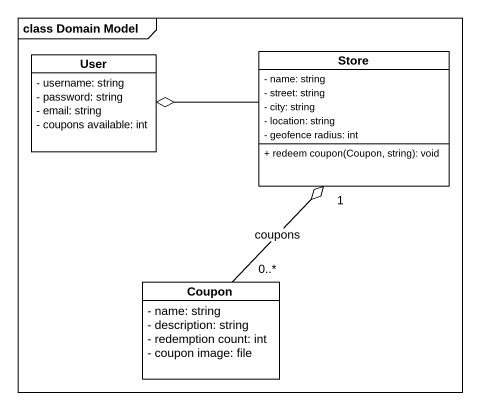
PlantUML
@startuml
mainframe class Domain Model
hide circle
hide empty members
skinparam classAttributeIconSize 0
class User {
  - username: string
  - password: string
  - email: string
  - coupons available: int
}
class Store {
  - name: string
  - street: string
  - city: string
  - location: string
  - geofence radius: int
  + redeem coupon(Coupon, string): void
}
class Coupon {
  - name: string
  - description: string
  - redemption count: int
  - coupon image: file
}
Store -left-o User
Coupon "0..*" -up-o "1" Store : coupons
@enduml
